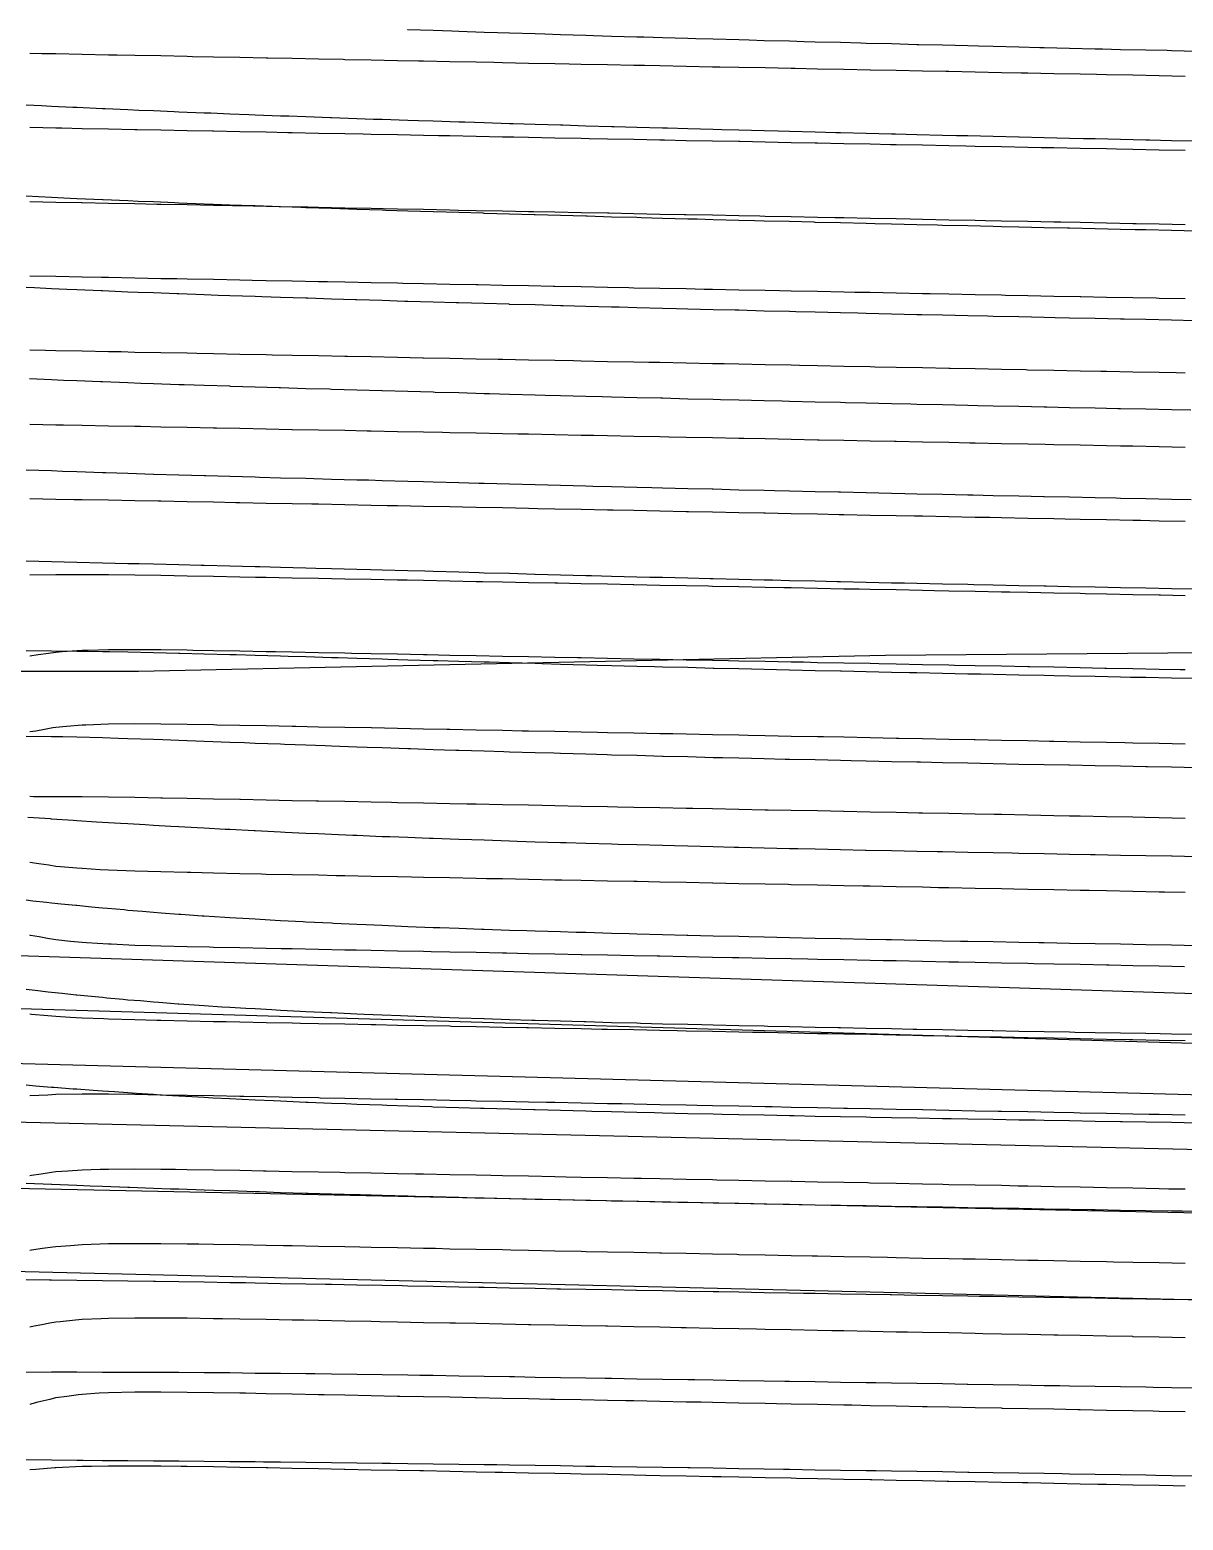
# Model space of a CAD drawing. Header units: metres. Extents: x 0 to 7092, y 40 to 458.
# Drawn here: x 3710.5 to 3805.7, y 40 to 163 of the extents above; entities that cross this region are included whole.
import ezdxf

# ---------------------------------------------------------------- set-up
doc = ezdxf.new("R2010")
doc.units = ezdxf.units.M

msp = doc.modelspace()

# ---------------------------------------------------------------- linework, layer by layer
at = {"color": 1}
msp.add_lwpolyline([(3664.7, 110.06), (3719.45, 110.07), (3719.45, 110.07), (3719.45, 110.07), (3719.45, 110.07), (3719.45, 110.07), (3719.45, 110.07), (3781.13, 111.39), (3781.13, 111.39), (3781.13, 111.39), (3781.13, 111.39), (3781.13, 111.39), (3837.75, 111.87), (3837.75, 111.87), (3837.75, 111.87), (3837.75, 111.87), (3837.75, 111.87), (3893.9, 111.77), (3893.9, 111.77), (3893.9, 111.77), (3893.9, 111.77), (3893.9, 111.77), (3948.79, 111.75)], dxfattribs=at)
at = {"layer": 'Contour_Level_10'}
for points in [[(3806.31, 131.6), (3804.72, 131.64), (3802.62, 131.68), (3800.52, 131.72), (3800.29, 131.73), (3798.42, 131.77), (3796.31, 131.81), (3794.43, 131.85), (3794.21, 131.85), (3792.11, 131.9), (3790.01, 131.95), (3788.74, 131.97), (3787.91, 131.99), (3785.81, 132.04), (3783.71, 132.08), (3783.2, 132.1), (3781.61, 132.13), (3779.51, 132.18), (3777.82, 132.22), (3777.4, 132.23), (3775.3, 132.28), (3773.2, 132.33), (3772.59, 132.34), (3771.1, 132.38), (3769, 132.43), (3767.51, 132.47), (3766.9, 132.48), (3764.8, 132.53), (3762.7, 132.59), (3762.56, 132.59), (3760.6, 132.64), (3758.49, 132.69), (3757.74, 132.71), (3756.39, 132.75), (3754.29, 132.8), (3753.03, 132.83), (3752.19, 132.86), (3750.09, 132.91), (3748.43, 132.96), (3747.99, 132.97), (3745.89, 133.03), (3743.93, 133.08), (3743.79, 133.09), (3741.69, 133.14), (3739.58, 133.2), (3739.53, 133.2), (3737.48, 133.26), (3735.38, 133.32), (3735.23, 133.33), (3733.28, 133.38), (3731.18, 133.45), (3731.06, 133.45), (3729.08, 133.51), (3727.04, 133.57), (3726.98, 133.58), (3724.88, 133.64), (3723.23, 133.7), (3722.78, 133.71), (3720.68, 133.78), (3719.65, 133.82), (3718.57, 133.86), (3716.47, 133.94), (3716.32, 133.94), (3714.37, 134.02), (3713.27, 134.07), (3712.27, 134.11), (3710.46, 134.19)], [(3805.86, 122.42), (3803.7, 122.46), (3802.17, 122.49), (3801.53, 122.51), (3799.36, 122.55), (3797.19, 122.59), (3795.95, 122.62), (3795.02, 122.63), (3792.86, 122.68), (3790.69, 122.72), (3789.73, 122.74), (3788.52, 122.76), (3786.35, 122.81), (3784.18, 122.85), (3783.51, 122.86), (3782.01, 122.89), (3779.85, 122.93), (3777.68, 122.98), (3777.29, 122.98), (3775.51, 123.02), (3773.34, 123.06), (3771.17, 123.11), (3771.08, 123.11), (3769.01, 123.15), (3766.84, 123.19), (3764.86, 123.23), (3764.67, 123.23), (3762.5, 123.28), (3760.33, 123.32), (3758.64, 123.35), (3758.17, 123.36), (3756, 123.41), (3753.83, 123.45), (3752.42, 123.48), (3751.66, 123.49), (3749.49, 123.54), (3747.33, 123.58), (3746.2, 123.6), (3745.16, 123.62), (3742.99, 123.66), (3740.82, 123.71), (3739.98, 123.72), (3738.65, 123.75), (3736.49, 123.79), (3734.32, 123.84), (3733.76, 123.85), (3732.15, 123.88), (3729.98, 123.92), (3727.81, 123.96), (3727.49, 123.97), (3725.65, 124.01), (3723.48, 124.05), (3721.31, 124.09), (3721.08, 124.09), (3719.14, 124.13), (3716.97, 124.17), (3714.8, 124.2), (3714.12, 124.22), (3712.64, 124.24), (3710.47, 124.28)]]:
    msp.add_lwpolyline(points, dxfattribs=at)
at = {"layer": 'Contour_Level_11'}
for points in [[(3806.34, 124.22), (3804.72, 124.25), (3802.62, 124.29), (3800.52, 124.33), (3800.17, 124.34), (3798.42, 124.37), (3796.31, 124.42), (3794.21, 124.46), (3794.17, 124.46), (3792.11, 124.51), (3790.01, 124.55), (3788.35, 124.59), (3787.91, 124.6), (3785.81, 124.64), (3783.71, 124.69), (3782.71, 124.71), (3781.61, 124.73), (3779.51, 124.78), (3777.4, 124.83), (3777.24, 124.83), (3775.3, 124.88), (3773.2, 124.93), (3771.95, 124.95), (3771.1, 124.97), (3769, 125.02), (3766.9, 125.08), (3766.8, 125.08), (3764.8, 125.13), (3762.7, 125.18), (3761.82, 125.2), (3760.6, 125.23), (3758.49, 125.28), (3756.96, 125.32), (3756.39, 125.34), (3754.29, 125.39), (3752.21, 125.45), (3752.19, 125.45), (3750.09, 125.5), (3747.99, 125.56), (3747.55, 125.57), (3745.89, 125.62), (3743.79, 125.67), (3742.97, 125.69), (3741.69, 125.73), (3739.58, 125.79), (3738.43, 125.82), (3737.48, 125.84), (3735.38, 125.9), (3733.92, 125.94), (3733.28, 125.96), (3731.18, 126.01), (3729.43, 126.06), (3729.08, 126.07), (3726.98, 126.13), (3725.01, 126.19), (3724.88, 126.19), (3722.78, 126.25), (3720.73, 126.31), (3720.68, 126.31), (3718.57, 126.37), (3716.75, 126.43), (3716.47, 126.44), (3714.37, 126.51), (3713.18, 126.56), (3712.27, 126.59), (3710.17, 126.67)], [(3805.86, 116.3), (3803.81, 116.34), (3803.7, 116.34), (3801.53, 116.38), (3799.36, 116.42), (3797.59, 116.46), (3797.19, 116.47), (3795.02, 116.51), (3792.86, 116.55), (3791.37, 116.58), (3790.69, 116.6), (3788.52, 116.64), (3786.35, 116.68), (3785.15, 116.71), (3784.18, 116.72), (3782.01, 116.77), (3779.85, 116.81), (3778.94, 116.83), (3777.68, 116.85), (3775.51, 116.9), (3773.34, 116.94), (3772.72, 116.95), (3771.17, 116.98), (3769.01, 117.03), (3766.84, 117.07), (3766.5, 117.08), (3764.67, 117.11), (3762.5, 117.15), (3760.33, 117.2), (3760.28, 117.2), (3758.17, 117.24), (3756, 117.28), (3754.06, 117.32), (3753.83, 117.33), (3751.66, 117.37), (3749.49, 117.41), (3747.84, 117.44), (3747.33, 117.45), (3745.16, 117.5), (3742.99, 117.54), (3741.62, 117.57), (3740.82, 117.58), (3738.65, 117.63), (3736.49, 117.67), (3735.39, 117.69), (3734.32, 117.71), (3732.15, 117.75), (3729.98, 117.8), (3729.1, 117.81), (3727.81, 117.84), (3725.65, 117.88), (3723.48, 117.92), (3722.41, 117.94), (3721.31, 117.96), (3719.14, 117.99), (3716.97, 118.01), (3714.8, 118.02), (3712.64, 118.02), (3710.47, 118)]]:
    msp.add_lwpolyline(points, dxfattribs=at)
at = {"layer": 'Contour_Level_12'}
for points in [[(3806.82, 116.83), (3804.72, 116.87), (3802.62, 116.91), (3800.52, 116.95), (3800.51, 116.95), (3798.42, 116.99), (3796.31, 117.04), (3794.37, 117.08), (3794.21, 117.08), (3792.11, 117.12), (3790.01, 117.16), (3788.42, 117.2), (3787.91, 117.21), (3785.81, 117.25), (3783.71, 117.3), (3782.68, 117.32), (3781.61, 117.34), (3779.51, 117.39), (3777.4, 117.44), (3777.14, 117.44), (3775.3, 117.49), (3773.2, 117.53), (3771.8, 117.57), (3771.1, 117.58), (3769, 117.63), (3766.9, 117.68), (3766.64, 117.69), (3764.8, 117.74), (3762.7, 117.79), (3761.66, 117.81), (3760.6, 117.84), (3758.49, 117.89), (3756.84, 117.94), (3756.39, 117.95), (3754.29, 118), (3752.19, 118.06), (3752.16, 118.06), (3750.09, 118.12), (3747.99, 118.17), (3747.58, 118.18), (3745.89, 118.23), (3743.79, 118.29), (3743.08, 118.31), (3741.69, 118.34), (3739.58, 118.4), (3738.6, 118.43), (3737.48, 118.46), (3735.38, 118.52), (3734.09, 118.55), (3733.28, 118.57), (3731.18, 118.63), (3729.47, 118.68), (3729.08, 118.69), (3726.98, 118.74), (3724.88, 118.79), (3724.64, 118.8), (3722.78, 118.84), (3720.68, 118.89), (3719.52, 118.92), (3718.57, 118.94), (3716.47, 118.99), (3714.37, 119.04), (3714.36, 119.05), (3712.27, 119.1), (3710.17, 119.16)], [(3805.86, 110.17), (3805.45, 110.18), (3803.7, 110.21), (3801.53, 110.26), (3799.36, 110.3), (3799.23, 110.3), (3797.19, 110.34), (3795.02, 110.39), (3793.01, 110.43), (3792.86, 110.43), (3790.69, 110.47), (3788.52, 110.52), (3786.8, 110.55), (3786.35, 110.56), (3784.18, 110.6), (3782.01, 110.64), (3780.58, 110.67), (3779.85, 110.69), (3777.68, 110.73), (3775.51, 110.77), (3774.36, 110.8), (3773.34, 110.82), (3771.17, 110.86), (3769.01, 110.9), (3768.14, 110.92), (3766.84, 110.94), (3764.67, 110.99), (3762.5, 111.03), (3761.92, 111.04), (3760.33, 111.07), (3758.17, 111.12), (3756, 111.16), (3755.7, 111.17), (3753.83, 111.2), (3751.66, 111.25), (3749.49, 111.29), (3749.49, 111.29), (3747.33, 111.33), (3745.16, 111.37), (3743.27, 111.41), (3742.99, 111.42), (3740.82, 111.46), (3738.65, 111.5), (3737.04, 111.53), (3736.49, 111.55), (3734.32, 111.59), (3732.15, 111.63), (3730.75, 111.66), (3729.98, 111.67), (3727.81, 111.71), (3725.65, 111.75), (3723.94, 111.78), (3723.48, 111.79), (3721.31, 111.82), (3719.14, 111.83), (3716.97, 111.82), (3715.31, 111.78), (3714.8, 111.77), (3713.16, 111.66), (3712.64, 111.62), (3712.02, 111.53), (3711.18, 111.41), (3710.47, 111.3)]]:
    msp.add_lwpolyline(points, dxfattribs=at)
at = {"layer": 'Contour_Level_13'}
for points in [[(3806.82, 109.46), (3804.72, 109.5), (3802.62, 109.54), (3801.35, 109.56), (3800.52, 109.58), (3798.42, 109.62), (3796.31, 109.66), (3795.05, 109.69), (3794.21, 109.7), (3792.11, 109.75), (3790.01, 109.79), (3788.96, 109.81), (3787.91, 109.83), (3785.81, 109.88), (3783.71, 109.92), (3783.11, 109.93), (3781.61, 109.97), (3779.51, 110.01), (3777.49, 110.06), (3777.4, 110.06), (3775.3, 110.11), (3773.2, 110.15), (3772.11, 110.18), (3771.1, 110.2), (3769, 110.25), (3766.96, 110.3), (3766.9, 110.3), (3764.8, 110.36), (3762.7, 110.41), (3762.04, 110.43), (3760.6, 110.46), (3758.49, 110.52), (3757.32, 110.55), (3756.39, 110.57), (3754.29, 110.63), (3752.78, 110.67), (3752.19, 110.69), (3750.09, 110.75), (3748.41, 110.8), (3747.99, 110.81), (3745.89, 110.87), (3744.17, 110.92), (3743.79, 110.93), (3741.69, 110.99), (3740.03, 111.04), (3739.58, 111.06), (3737.48, 111.12), (3735.93, 111.17), (3735.38, 111.18), (3733.28, 111.24), (3731.8, 111.29), (3731.18, 111.31), (3729.08, 111.37), (3727.52, 111.41), (3726.98, 111.43), (3724.88, 111.48), (3722.87, 111.53), (3722.78, 111.54), (3720.68, 111.59), (3718.57, 111.63), (3717.05, 111.66), (3716.47, 111.67), (3714.37, 111.7), (3712.27, 111.72), (3710.17, 111.74)], [(3805.86, 104.05), (3803.7, 104.09), (3801.53, 104.13), (3800.87, 104.15), (3799.36, 104.18), (3797.19, 104.22), (3795.02, 104.26), (3794.66, 104.27), (3792.86, 104.31), (3790.69, 104.35), (3788.52, 104.39), (3788.44, 104.39), (3786.35, 104.43), (3784.18, 104.48), (3782.22, 104.52), (3782.01, 104.52), (3779.85, 104.56), (3777.68, 104.61), (3776, 104.64), (3775.51, 104.65), (3773.34, 104.69), (3771.17, 104.74), (3769.78, 104.76), (3769.01, 104.78), (3766.84, 104.82), (3764.67, 104.86), (3763.56, 104.89), (3762.5, 104.91), (3760.33, 104.95), (3758.17, 104.99), (3757.35, 105.01), (3756, 105.04), (3753.83, 105.08), (3751.66, 105.12), (3751.13, 105.13), (3749.49, 105.16), (3747.33, 105.21), (3745.16, 105.25), (3744.91, 105.26), (3742.99, 105.29), (3740.82, 105.34), (3738.69, 105.38), (3738.65, 105.38), (3736.49, 105.42), (3734.32, 105.46), (3732.43, 105.5), (3732.15, 105.51), (3729.98, 105.55), (3727.81, 105.59), (3725.92, 105.62), (3725.65, 105.63), (3723.48, 105.67), (3721.31, 105.69), (3719.14, 105.71), (3716.97, 105.69), (3715.11, 105.62), (3714.8, 105.61), (3713.51, 105.5), (3712.64, 105.43), (3712.37, 105.38), (3711.68, 105.26), (3710.97, 105.13), (3710.47, 105.05)]]:
    msp.add_lwpolyline(points, dxfattribs=at)
at = {"layer": 'Contour_Level_14'}
for points in [[(3806.82, 102.1), (3804.72, 102.14), (3802.75, 102.18), (3802.62, 102.18), (3800.52, 102.22), (3798.42, 102.26), (3796.31, 102.3), (3796.25, 102.3), (3794.21, 102.34), (3792.11, 102.38), (3790.01, 102.42), (3790, 102.42), (3787.91, 102.47), (3785.81, 102.51), (3784, 102.55), (3783.71, 102.55), (3781.61, 102.6), (3779.51, 102.64), (3778.28, 102.67), (3777.4, 102.69), (3775.3, 102.74), (3773.2, 102.78), (3772.83, 102.79), (3771.1, 102.83), (3769, 102.88), (3767.66, 102.92), (3766.9, 102.93), (3764.8, 102.99), (3762.76, 103.04), (3762.7, 103.04), (3760.6, 103.1), (3758.49, 103.15), (3758.13, 103.16), (3756.39, 103.21), (3754.29, 103.27), (3753.75, 103.29), (3752.19, 103.33), (3750.09, 103.39), (3749.6, 103.41), (3747.99, 103.46), (3745.89, 103.52), (3745.66, 103.53), (3743.79, 103.59), (3741.91, 103.65), (3741.69, 103.66), (3739.58, 103.73), (3738.32, 103.78), (3737.48, 103.81), (3735.38, 103.88), (3734.86, 103.9), (3733.28, 103.96), (3731.5, 104.02), (3731.18, 104.04), (3729.08, 104.11), (3728.19, 104.15), (3726.98, 104.19), (3724.88, 104.27), (3724.88, 104.27), (3722.78, 104.35), (3721.47, 104.39), (3720.68, 104.42), (3718.57, 104.49), (3717.78, 104.52), (3716.47, 104.56), (3714.37, 104.61), (3713.2, 104.64), (3712.27, 104.66), (3710.17, 104.69)], [(3805.86, 97.92), (3803.7, 97.97), (3802.52, 97.99), (3801.53, 98.01), (3799.36, 98.05), (3797.19, 98.1), (3796.3, 98.11), (3795.02, 98.14), (3792.86, 98.18), (3790.69, 98.23), (3790.08, 98.24), (3788.52, 98.27), (3786.35, 98.31), (3784.18, 98.35), (3783.86, 98.36), (3782.01, 98.4), (3779.85, 98.44), (3777.68, 98.48), (3777.64, 98.48), (3775.51, 98.53), (3773.34, 98.57), (3771.42, 98.61), (3771.17, 98.61), (3769.01, 98.65), (3766.84, 98.7), (3765.21, 98.73), (3764.67, 98.74), (3762.5, 98.78), (3760.33, 98.83), (3758.99, 98.85), (3758.17, 98.87), (3756, 98.91), (3753.83, 98.95), (3752.77, 98.98), (3751.66, 99), (3749.49, 99.04), (3747.33, 99.08), (3746.55, 99.1), (3745.16, 99.13), (3742.99, 99.17), (3740.82, 99.21), (3740.33, 99.22), (3738.65, 99.26), (3736.49, 99.3), (3734.32, 99.34), (3734.11, 99.35), (3732.15, 99.38), (3729.98, 99.43), (3727.86, 99.47), (3727.81, 99.47), (3725.65, 99.51), (3723.48, 99.55), (3721.43, 99.59), (3721.31, 99.59), (3719.14, 99.63), (3716.97, 99.67), (3714.8, 99.69), (3712.64, 99.71), (3710.78, 99.71), (3710.47, 99.72)]]:
    msp.add_lwpolyline(points, dxfattribs=at)
at = {"layer": 'Contour_Level_15'}
for points in [[(3806.82, 94.75), (3804.77, 94.79), (3804.72, 94.79), (3802.62, 94.83), (3800.52, 94.87), (3798.42, 94.91), (3798.05, 94.91), (3796.31, 94.95), (3794.21, 94.99), (3792.11, 95.03), (3791.57, 95.04), (3790.01, 95.07), (3787.91, 95.11), (3785.81, 95.15), (3785.37, 95.16), (3783.71, 95.19), (3781.61, 95.24), (3779.51, 95.28), (3779.47, 95.28), (3777.4, 95.33), (3775.3, 95.37), (3773.89, 95.41), (3773.2, 95.42), (3771.1, 95.47), (3769, 95.52), (3768.62, 95.53), (3766.9, 95.57), (3764.8, 95.62), (3763.69, 95.65), (3762.7, 95.68), (3760.6, 95.73), (3759.06, 95.77), (3758.49, 95.79), (3756.39, 95.85), (3754.75, 95.9), (3754.29, 95.91), (3752.19, 95.97), (3750.72, 96.02), (3750.09, 96.04), (3747.99, 96.11), (3746.97, 96.14), (3745.89, 96.18), (3743.79, 96.26), (3743.47, 96.27), (3741.69, 96.33), (3740.2, 96.39), (3739.58, 96.41), (3737.48, 96.5), (3737.14, 96.51), (3735.38, 96.59), (3734.28, 96.64), (3733.28, 96.68), (3731.57, 96.76), (3731.18, 96.78), (3729.08, 96.88), (3729.01, 96.88), (3726.98, 96.99), (3726.6, 97.01), (3724.88, 97.1), (3724.3, 97.13), (3722.78, 97.21), (3722.11, 97.25), (3720.68, 97.33), (3720, 97.38), (3718.57, 97.46), (3717.96, 97.5), (3716.47, 97.59), (3715.99, 97.62), (3714.37, 97.72), (3714.06, 97.74), (3712.27, 97.86), (3712.18, 97.87), (3710.33, 97.99)], [(3805.86, 91.8), (3804.16, 91.83), (3803.7, 91.84), (3801.53, 91.89), (3799.36, 91.93), (3797.94, 91.96), (3797.19, 91.97), (3795.02, 92.02), (3792.86, 92.06), (3791.72, 92.08), (3790.69, 92.1), (3788.52, 92.14), (3786.35, 92.19), (3785.5, 92.2), (3784.18, 92.23), (3782.01, 92.27), (3779.85, 92.32), (3779.28, 92.33), (3777.68, 92.36), (3775.51, 92.4), (3773.34, 92.44), (3773.07, 92.45), (3771.17, 92.49), (3769.01, 92.53), (3766.85, 92.57), (3766.84, 92.57), (3764.67, 92.62), (3762.5, 92.66), (3760.63, 92.7), (3760.33, 92.7), (3758.17, 92.75), (3756, 92.79), (3754.41, 92.82), (3753.83, 92.83), (3751.66, 92.87), (3749.49, 92.92), (3748.19, 92.94), (3747.33, 92.96), (3745.16, 93), (3742.99, 93.05), (3741.98, 93.07), (3740.82, 93.09), (3738.65, 93.13), (3736.49, 93.17), (3735.77, 93.19), (3734.32, 93.22), (3732.15, 93.26), (3729.98, 93.3), (3729.61, 93.31), (3727.81, 93.35), (3725.65, 93.39), (3723.78, 93.44), (3723.48, 93.44), (3721.31, 93.5), (3719.14, 93.56), (3719.14, 93.56), (3716.97, 93.64), (3716.28, 93.68), (3714.8, 93.77), (3714.37, 93.8), (3713.01, 93.93), (3712.64, 93.96), (3712.04, 94.05), (3711.22, 94.17), (3710.47, 94.28)]]:
    msp.add_lwpolyline(points, dxfattribs=at)
at = {"layer": 'Contour_Level_16'}
for points in [[(3806.82, 87.41), (3804.72, 87.45), (3802.62, 87.49), (3800.52, 87.53), (3800.52, 87.53), (3798.42, 87.56), (3796.31, 87.6), (3794.21, 87.64), (3793.77, 87.65), (3792.11, 87.68), (3790.01, 87.72), (3787.91, 87.76), (3787.3, 87.77), (3785.81, 87.8), (3783.71, 87.84), (3781.61, 87.89), (3781.14, 87.89), (3779.51, 87.93), (3777.4, 87.97), (3775.31, 88.02), (3775.3, 88.02), (3773.2, 88.06), (3771.1, 88.11), (3769.84, 88.14), (3769, 88.16), (3766.9, 88.21), (3764.8, 88.26), (3764.72, 88.26), (3762.7, 88.32), (3760.6, 88.37), (3759.97, 88.39), (3758.49, 88.43), (3756.39, 88.49), (3755.57, 88.51), (3754.29, 88.55), (3752.19, 88.61), (3751.51, 88.63), (3750.09, 88.68), (3747.99, 88.75), (3747.77, 88.76), (3745.89, 88.82), (3744.33, 88.88), (3743.79, 88.9), (3741.69, 88.98), (3741.16, 89), (3739.58, 89.07), (3738.24, 89.13), (3737.48, 89.16), (3735.54, 89.25), (3735.38, 89.26), (3733.28, 89.36), (3733.05, 89.37), (3731.18, 89.47), (3730.74, 89.5), (3729.08, 89.59), (3728.59, 89.62), (3726.98, 89.72), (3726.59, 89.74), (3724.88, 89.85), (3724.71, 89.86), (3722.96, 89.99), (3722.78, 90), (3721.32, 90.11), (3720.68, 90.16), (3719.77, 90.23), (3718.57, 90.33), (3718.28, 90.36), (3716.89, 90.48), (3716.47, 90.52), (3715.56, 90.6), (3714.37, 90.72), (3714.27, 90.73), (3713.06, 90.85), (3712.27, 90.93), (3711.87, 90.97), (3710.73, 91.1), (3710.17, 91.16)], [(3805.8, 85.68), (3803.7, 85.72), (3801.53, 85.76), (3799.58, 85.8), (3799.36, 85.81), (3797.19, 85.85), (3795.02, 85.89), (3793.36, 85.92), (3792.86, 85.93), (3790.69, 85.98), (3788.52, 86.02), (3787.14, 86.05), (3786.35, 86.06), (3784.18, 86.11), (3782.01, 86.15), (3780.93, 86.17), (3779.85, 86.19), (3777.68, 86.24), (3775.51, 86.28), (3774.71, 86.29), (3773.34, 86.32), (3771.17, 86.36), (3769.01, 86.41), (3768.49, 86.42), (3766.84, 86.45), (3764.67, 86.49), (3762.5, 86.54), (3762.27, 86.54), (3760.33, 86.58), (3758.17, 86.62), (3756.05, 86.66), (3756, 86.66), (3753.83, 86.71), (3751.66, 86.75), (3749.84, 86.79), (3749.49, 86.79), (3747.33, 86.84), (3745.16, 86.88), (3743.62, 86.91), (3742.99, 86.92), (3740.82, 86.97), (3738.65, 87.01), (3737.41, 87.03), (3736.49, 87.05), (3734.32, 87.09), (3732.15, 87.14), (3731.23, 87.16), (3729.98, 87.18), (3727.81, 87.23), (3725.65, 87.27), (3725.31, 87.28), (3723.48, 87.32), (3721.31, 87.38), (3720.47, 87.4), (3719.14, 87.44), (3717.2, 87.53), (3716.97, 87.53), (3715.17, 87.65), (3714.8, 87.67), (3713.83, 87.77), (3712.64, 87.89), (3712.64, 87.9), (3711.94, 88.02), (3711.24, 88.14), (3710.55, 88.26), (3710.47, 88.28)]]:
    msp.add_lwpolyline(points, dxfattribs=at)
at = {"layer": 'Contour_Level_17'}
for points in [[(3806.82, 80.09), (3804.72, 80.12), (3803.8, 80.14), (3802.62, 80.16), (3800.52, 80.19), (3798.42, 80.23), (3796.74, 80.26), (3796.31, 80.27), (3794.21, 80.31), (3792.11, 80.34), (3790.01, 80.38), (3789.93, 80.38), (3787.91, 80.42), (3785.81, 80.46), (3783.71, 80.5), (3783.41, 80.51), (3781.61, 80.54), (3779.51, 80.58), (3777.4, 80.63), (3777.22, 80.63), (3775.3, 80.67), (3773.2, 80.71), (3771.4, 80.75), (3771.1, 80.76), (3769, 80.81), (3766.9, 80.85), (3765.95, 80.88), (3764.8, 80.9), (3762.7, 80.95), (3760.89, 81), (3760.6, 81.01), (3758.49, 81.06), (3756.39, 81.12), (3756.21, 81.12), (3754.29, 81.18), (3752.19, 81.24), (3751.91, 81.25), (3750.09, 81.3), (3747.99, 81.37), (3747.97, 81.37), (3745.89, 81.44), (3744.38, 81.49), (3743.79, 81.51), (3741.69, 81.59), (3741.09, 81.62), (3739.58, 81.68), (3738.08, 81.74), (3737.48, 81.76), (3735.38, 81.86), (3735.31, 81.86), (3733.28, 81.96), (3732.79, 81.98), (3731.18, 82.07), (3730.46, 82.11), (3729.08, 82.19), (3728.31, 82.23), (3726.98, 82.31), (3726.32, 82.35), (3724.88, 82.45), (3724.47, 82.48), (3722.78, 82.6), (3722.73, 82.6), (3721.13, 82.72), (3720.68, 82.76), (3719.62, 82.85), (3718.57, 82.93), (3718.19, 82.97), (3716.83, 83.09), (3716.47, 83.13), (3715.56, 83.22), (3714.37, 83.33), (3714.31, 83.34), (3713.15, 83.46), (3712.27, 83.56), (3712, 83.59), (3710.91, 83.71), (3710.17, 83.79)], [(3805.86, 79.55), (3803.7, 79.6), (3801.53, 79.64), (3801.22, 79.65), (3799.36, 79.68), (3797.19, 79.73), (3795.02, 79.77), (3795.01, 79.77), (3792.86, 79.81), (3790.69, 79.85), (3788.79, 79.89), (3788.52, 79.9), (3786.35, 79.94), (3784.18, 79.98), (3782.57, 80.02), (3782.01, 80.03), (3779.85, 80.07), (3777.68, 80.11), (3776.35, 80.14), (3775.51, 80.15), (3773.34, 80.2), (3771.17, 80.24), (3770.13, 80.26), (3769.01, 80.28), (3766.84, 80.33), (3764.67, 80.37), (3763.91, 80.38), (3762.5, 80.41), (3760.33, 80.46), (3758.17, 80.5), (3757.7, 80.51), (3756, 80.54), (3753.83, 80.58), (3751.66, 80.63), (3751.48, 80.63), (3749.49, 80.67), (3747.33, 80.71), (3745.26, 80.75), (3745.16, 80.76), (3742.99, 80.8), (3740.82, 80.84), (3739.04, 80.88), (3738.65, 80.88), (3736.49, 80.93), (3734.32, 80.97), (3732.83, 81), (3732.15, 81.01), (3729.98, 81.06), (3727.81, 81.1), (3726.69, 81.12), (3725.65, 81.14), (3723.48, 81.19), (3721.31, 81.24), (3720.97, 81.25), (3719.14, 81.29), (3716.97, 81.35), (3716.58, 81.37), (3714.8, 81.44), (3713.81, 81.49), (3712.64, 81.56), (3711.98, 81.62), (3710.63, 81.74), (3710.47, 81.75)]]:
    msp.add_lwpolyline(points, dxfattribs=at)
at = {"layer": 'Contour_Level_18'}
for points in [[(3806.82, 72.77), (3804.72, 72.81), (3802.62, 72.84), (3800.64, 72.87), (3800.52, 72.88), (3798.42, 72.91), (3796.31, 72.95), (3794.21, 72.98), (3793.47, 73), (3792.11, 73.02), (3790.01, 73.06), (3787.91, 73.1), (3786.54, 73.12), (3785.81, 73.13), (3783.71, 73.17), (3781.61, 73.21), (3779.9, 73.24), (3779.51, 73.25), (3777.4, 73.29), (3775.3, 73.33), (3773.58, 73.37), (3773.2, 73.37), (3771.1, 73.42), (3769, 73.46), (3767.63, 73.49), (3766.9, 73.51), (3764.8, 73.55), (3762.7, 73.6), (3762.05, 73.61), (3760.6, 73.65), (3758.49, 73.7), (3756.87, 73.74), (3756.39, 73.75), (3754.29, 73.8), (3752.19, 73.86), (3752.08, 73.86), (3750.09, 73.91), (3747.99, 73.97), (3747.68, 73.98), (3745.89, 74.03), (3743.79, 74.1), (3743.63, 74.11), (3741.69, 74.17), (3739.94, 74.23), (3739.58, 74.24), (3737.48, 74.32), (3736.56, 74.35), (3735.38, 74.4), (3733.45, 74.47), (3733.28, 74.48), (3731.18, 74.57), (3730.61, 74.6), (3729.08, 74.67), (3728, 74.72), (3726.98, 74.77), (3725.58, 74.84), (3724.88, 74.88), (3723.33, 74.97), (3722.78, 75), (3721.25, 75.09), (3720.68, 75.12), (3719.29, 75.21), (3718.57, 75.26), (3717.46, 75.34), (3716.47, 75.4), (3715.72, 75.46), (3714.37, 75.56), (3714.06, 75.58), (3712.47, 75.71), (3712.27, 75.72), (3710.94, 75.83), (3710.17, 75.89)], [(3805.86, 73.43), (3803.7, 73.47), (3802.87, 73.49), (3801.53, 73.52), (3799.36, 73.56), (3797.19, 73.6), (3796.65, 73.61), (3795.02, 73.64), (3792.86, 73.69), (3790.69, 73.73), (3790.43, 73.74), (3788.52, 73.77), (3786.35, 73.82), (3784.21, 73.86), (3784.18, 73.86), (3782.01, 73.9), (3779.85, 73.95), (3777.99, 73.98), (3777.68, 73.99), (3775.51, 74.03), (3773.34, 74.07), (3771.77, 74.11), (3771.17, 74.12), (3769.01, 74.16), (3766.84, 74.2), (3765.56, 74.23), (3764.67, 74.25), (3762.5, 74.29), (3760.33, 74.33), (3759.34, 74.35), (3758.17, 74.37), (3756, 74.42), (3753.83, 74.46), (3753.12, 74.47), (3751.66, 74.5), (3749.49, 74.55), (3747.33, 74.59), (3746.9, 74.6), (3745.16, 74.63), (3742.99, 74.68), (3740.82, 74.72), (3740.68, 74.72), (3738.65, 74.76), (3736.49, 74.8), (3734.45, 74.84), (3734.32, 74.85), (3732.15, 74.89), (3729.98, 74.93), (3728.16, 74.97), (3727.81, 74.97), (3725.65, 75.02), (3723.48, 75.05), (3721.41, 75.09), (3721.31, 75.09), (3719.14, 75.12), (3716.97, 75.15), (3714.8, 75.15), (3712.64, 75.12), (3711.96, 75.09), (3710.47, 75.02)]]:
    msp.add_lwpolyline(points, dxfattribs=at)
at = {"layer": 'Contour_Level_19'}
for points in [[(3386.6, 97), (5157.42, 40)], [(3805.86, 67.31), (3804.51, 67.33), (3803.7, 67.35), (3801.53, 67.39), (3799.36, 67.44), (3798.29, 67.46), (3797.19, 67.48), (3795.02, 67.52), (3792.86, 67.56), (3792.07, 67.58), (3790.69, 67.61), (3788.52, 67.65), (3786.35, 67.69), (3785.85, 67.7), (3784.18, 67.74), (3782.01, 67.78), (3779.85, 67.82), (3779.63, 67.83), (3777.68, 67.86), (3775.51, 67.91), (3773.42, 67.95), (3773.34, 67.95), (3771.17, 67.99), (3769.01, 68.04), (3767.2, 68.07), (3766.84, 68.08), (3764.67, 68.12), (3762.5, 68.17), (3760.98, 68.2), (3760.33, 68.21), (3758.17, 68.25), (3756, 68.29), (3754.76, 68.32), (3753.83, 68.34), (3751.66, 68.38), (3749.49, 68.42), (3748.54, 68.44), (3747.33, 68.47), (3745.16, 68.51), (3742.99, 68.55), (3742.32, 68.56), (3740.82, 68.59), (3738.65, 68.64), (3736.49, 68.68), (3736.09, 68.69), (3734.32, 68.72), (3732.15, 68.76), (3729.98, 68.81), (3729.76, 68.81), (3727.81, 68.85), (3725.65, 68.89), (3723.48, 68.92), (3722.51, 68.93), (3721.31, 68.95), (3719.14, 68.96), (3716.97, 68.95), (3716.28, 68.93), (3714.8, 68.89), (3713.62, 68.81), (3712.64, 68.74), (3712.26, 68.69), (3711.43, 68.56), (3710.61, 68.44), (3710.47, 68.42)], [(3806.82, 65.47), (3805.61, 65.49), (3804.72, 65.5), (3802.62, 65.54), (3800.52, 65.57), (3798.42, 65.6), (3798.11, 65.61), (3796.31, 65.64), (3794.21, 65.67), (3792.11, 65.71), (3790.79, 65.73), (3790.01, 65.75), (3787.91, 65.78), (3785.81, 65.82), (3783.71, 65.86), (3783.68, 65.86), (3781.61, 65.89), (3779.51, 65.93), (3777.4, 65.97), (3776.81, 65.98), (3775.3, 66.01), (3773.2, 66.05), (3771.1, 66.09), (3770.23, 66.1), (3769, 66.13), (3766.9, 66.17), (3764.8, 66.21), (3763.97, 66.23), (3762.7, 66.25), (3760.6, 66.29), (3758.49, 66.34), (3758.04, 66.35), (3756.39, 66.38), (3754.29, 66.43), (3752.45, 66.47), (3752.19, 66.48), (3750.09, 66.53), (3747.99, 66.58), (3747.22, 66.59), (3745.89, 66.63), (3743.79, 66.68), (3742.32, 66.72), (3741.69, 66.73), (3739.58, 66.79), (3737.74, 66.84), (3737.48, 66.85), (3735.38, 66.91), (3733.46, 66.96), (3733.28, 66.97), (3731.18, 67.03), (3729.45, 67.09), (3729.08, 67.1), (3726.98, 67.17), (3725.67, 67.21), (3724.88, 67.24), (3722.78, 67.31), (3722.1, 67.33), (3720.68, 67.38), (3718.7, 67.46), (3718.57, 67.46), (3716.47, 67.54), (3715.45, 67.58), (3714.37, 67.62), (3712.31, 67.7), (3712.27, 67.7), (3710.17, 67.79)]]:
    msp.add_lwpolyline(points, dxfattribs=at)
at = {"layer": 'Contour_Level_20'}
for points in [[(3386.6, 91.76), (5141.49, 40)], [(3805.86, 61.18), (3803.7, 61.23), (3801.53, 61.27), (3799.93, 61.3), (3799.36, 61.31), (3797.19, 61.35), (3795.02, 61.4), (3793.71, 61.42), (3792.86, 61.44), (3790.69, 61.48), (3788.52, 61.53), (3787.49, 61.55), (3786.35, 61.57), (3784.18, 61.61), (3782.01, 61.66), (3781.28, 61.67), (3779.85, 61.7), (3777.68, 61.74), (3775.51, 61.78), (3775.06, 61.79), (3773.34, 61.83), (3771.17, 61.87), (3769.01, 61.91), (3768.84, 61.92), (3766.84, 61.96), (3764.67, 62), (3762.62, 62.04), (3762.5, 62.04), (3760.33, 62.08), (3758.17, 62.13), (3756.4, 62.16), (3756, 62.17), (3753.83, 62.21), (3751.66, 62.26), (3750.18, 62.29), (3749.49, 62.3), (3747.33, 62.34), (3745.16, 62.38), (3743.96, 62.41), (3742.99, 62.43), (3740.82, 62.47), (3738.65, 62.51), (3737.73, 62.53), (3736.49, 62.56), (3734.32, 62.6), (3732.15, 62.64), (3731.42, 62.65), (3729.98, 62.68), (3727.81, 62.72), (3725.65, 62.76), (3724.44, 62.78), (3723.48, 62.79), (3721.31, 62.82), (3719.14, 62.82), (3716.97, 62.8), (3716.28, 62.78), (3714.8, 62.73), (3713.83, 62.65), (3712.64, 62.57), (3712.39, 62.53), (3711.52, 62.41), (3710.62, 62.29), (3710.47, 62.26)], [(3806.82, 58.18), (3804.72, 58.21), (3803.97, 58.22), (3802.62, 58.24), (3800.52, 58.28), (3798.42, 58.31), (3796.35, 58.35), (3796.31, 58.35), (3794.21, 58.38), (3792.11, 58.41), (3790.01, 58.45), (3788.86, 58.47), (3787.91, 58.48), (3785.81, 58.52), (3783.71, 58.55), (3781.61, 58.59), (3781.51, 58.59), (3779.51, 58.63), (3777.4, 58.66), (3775.3, 58.7), (3774.34, 58.71), (3773.2, 58.73), (3771.1, 58.77), (3769, 58.81), (3767.35, 58.84), (3766.9, 58.85), (3764.8, 58.88), (3762.7, 58.92), (3760.6, 58.96), (3760.57, 58.96), (3758.49, 59), (3756.39, 59.04), (3754.29, 59.08), (3753.98, 59.08), (3752.19, 59.12), (3750.09, 59.16), (3747.99, 59.2), (3747.55, 59.21), (3745.89, 59.24), (3743.79, 59.28), (3741.69, 59.32), (3741.23, 59.33), (3739.58, 59.36), (3737.48, 59.4), (3735.38, 59.44), (3734.89, 59.45), (3733.28, 59.48), (3731.18, 59.52), (3729.08, 59.56), (3728.28, 59.58), (3726.98, 59.6), (3724.88, 59.64), (3722.78, 59.67), (3720.86, 59.7), (3720.68, 59.7), (3718.57, 59.73), (3716.47, 59.76), (3714.37, 59.79), (3712.27, 59.82), (3712.1, 59.82), (3710.17, 59.85)]]:
    msp.add_lwpolyline(points, dxfattribs=at)
at = {"layer": 'Contour_Level_21'}
for points in [[(2418.3, 91.48), (4565.81, 40)], [(3386.6, 86.31), (5126, 40)], [(3805.86, 55.06), (3803.7, 55.1), (3801.57, 55.14), (3801.53, 55.15), (3799.36, 55.19), (3797.19, 55.23), (3795.35, 55.27), (3795.02, 55.27), (3792.86, 55.32), (3790.69, 55.36), (3789.14, 55.39), (3788.52, 55.4), (3786.35, 55.45), (3784.18, 55.49), (3782.92, 55.51), (3782.01, 55.53), (3779.85, 55.57), (3777.68, 55.62), (3776.7, 55.64), (3775.51, 55.66), (3773.34, 55.7), (3771.17, 55.75), (3770.48, 55.76), (3769.01, 55.79), (3766.84, 55.83), (3764.67, 55.87), (3764.26, 55.88), (3762.5, 55.92), (3760.33, 55.96), (3758.17, 56), (3758.04, 56.01), (3756, 56.05), (3753.83, 56.09), (3751.83, 56.13), (3751.66, 56.13), (3749.49, 56.18), (3747.33, 56.22), (3745.61, 56.25), (3745.16, 56.26), (3742.99, 56.3), (3740.82, 56.35), (3739.38, 56.38), (3738.65, 56.39), (3736.49, 56.43), (3734.32, 56.47), (3733.1, 56.5), (3732.15, 56.52), (3729.98, 56.56), (3727.81, 56.6), (3726.38, 56.62), (3725.65, 56.63), (3723.48, 56.66), (3721.31, 56.68), (3719.14, 56.68), (3716.97, 56.65), (3716.36, 56.62), (3714.8, 56.55), (3714.26, 56.5), (3712.98, 56.38), (3712.64, 56.34), (3712.14, 56.25), (3711.48, 56.13), (3710.84, 56.01), (3710.47, 55.93)], [(3806.82, 50.9), (3804.72, 50.93), (3803.21, 50.96), (3802.62, 50.97), (3800.52, 51), (3798.42, 51.03), (3796.31, 51.07), (3795.51, 51.08), (3794.21, 51.1), (3792.11, 51.14), (3790.01, 51.17), (3787.91, 51.2), (3787.87, 51.2), (3785.81, 51.24), (3783.71, 51.27), (3781.61, 51.31), (3780.31, 51.33), (3779.51, 51.34), (3777.4, 51.37), (3775.3, 51.41), (3773.2, 51.44), (3772.82, 51.45), (3771.1, 51.48), (3769, 51.51), (3766.9, 51.55), (3765.39, 51.57), (3764.8, 51.58), (3762.7, 51.62), (3760.6, 51.65), (3758.49, 51.69), (3757.98, 51.7), (3756.39, 51.72), (3754.29, 51.76), (3752.19, 51.79), (3750.48, 51.82), (3750.09, 51.83), (3747.99, 51.86), (3745.89, 51.89), (3743.79, 51.93), (3742.69, 51.94), (3741.69, 51.96), (3739.58, 51.99), (3737.48, 52.02), (3735.38, 52.05), (3734.01, 52.07), (3733.28, 52.08), (3731.18, 52.1), (3729.08, 52.12), (3726.98, 52.15), (3724.88, 52.16), (3722.78, 52.18), (3720.96, 52.19), (3720.68, 52.19), (3718.57, 52.2), (3716.47, 52.2), (3714.37, 52.21), (3712.27, 52.21), (3710.17, 52.2)]]:
    msp.add_lwpolyline(points, dxfattribs=at)
at = {"layer": 'Contour_Level_22'}
for points in [[(3386.6, 80.45), (5110.37, 40)], [(3805.86, 48.94), (3803.7, 48.98), (3803.21, 48.99), (3801.53, 49.02), (3799.36, 49.06), (3797.19, 49.11), (3797, 49.11), (3795.02, 49.15), (3792.86, 49.19), (3790.78, 49.23), (3790.69, 49.24), (3788.52, 49.28), (3786.35, 49.32), (3784.56, 49.36), (3784.18, 49.36), (3782.01, 49.41), (3779.85, 49.45), (3778.34, 49.48), (3777.68, 49.49), (3775.51, 49.54), (3773.34, 49.58), (3772.12, 49.6), (3771.17, 49.62), (3769.01, 49.67), (3766.84, 49.71), (3765.9, 49.73), (3764.67, 49.75), (3762.5, 49.79), (3760.33, 49.84), (3759.69, 49.85), (3758.17, 49.88), (3756, 49.92), (3753.83, 49.97), (3753.47, 49.97), (3751.66, 50.01), (3749.49, 50.05), (3747.33, 50.09), (3747.25, 50.1), (3745.16, 50.14), (3742.99, 50.18), (3741.03, 50.22), (3740.82, 50.22), (3738.65, 50.27), (3736.49, 50.31), (3734.77, 50.34), (3734.32, 50.35), (3732.15, 50.39), (3729.98, 50.43), (3728.29, 50.47), (3727.81, 50.47), (3725.65, 50.51), (3723.48, 50.54), (3721.31, 50.56), (3719.14, 50.56), (3716.97, 50.51), (3716.21, 50.47), (3714.8, 50.38), (3714.49, 50.34), (3713.54, 50.22), (3712.64, 50.1), (3712.61, 50.1), (3712.13, 49.97), (3711.65, 49.85), (3711.15, 49.73), (3710.65, 49.6), (3710.47, 49.56)], [(3806.82, 43.64), (3804.72, 43.67), (3803.4, 43.69), (3802.62, 43.71), (3800.52, 43.74), (3798.42, 43.77), (3796.31, 43.81), (3795.7, 43.82), (3794.21, 43.84), (3792.11, 43.87), (3790.01, 43.91), (3788.01, 43.94), (3787.91, 43.94), (3785.81, 43.98), (3783.71, 44.01), (3781.61, 44.04), (3780.35, 44.06), (3779.51, 44.08), (3777.4, 44.11), (3775.3, 44.14), (3773.2, 44.18), (3772.69, 44.19), (3771.1, 44.21), (3769, 44.25), (3766.9, 44.28), (3764.98, 44.31), (3764.8, 44.31), (3762.7, 44.35), (3760.6, 44.38), (3758.49, 44.41), (3757.15, 44.43), (3756.39, 44.44), (3754.29, 44.48), (3752.19, 44.51), (3750.09, 44.54), (3749.03, 44.56), (3747.99, 44.57), (3745.89, 44.6), (3743.79, 44.63), (3741.69, 44.66), (3740.25, 44.68), (3739.58, 44.69), (3737.48, 44.71), (3735.38, 44.74), (3733.28, 44.76), (3731.18, 44.79), (3729.78, 44.8), (3729.08, 44.81), (3726.98, 44.83), (3724.88, 44.85), (3722.78, 44.87), (3720.68, 44.88), (3718.57, 44.9), (3716.47, 44.91), (3714.88, 44.92), (3714.37, 44.93), (3712.27, 44.95), (3710.17, 44.98)]]:
    msp.add_lwpolyline(points, dxfattribs=at)
at = {"layer": 'Contour_Level_23'}
for points in [[(3386.6, 74.05), (5037.4, 40)], [(3805.86, 42.81), (3804.86, 42.83), (3803.7, 42.85), (3801.53, 42.9), (3799.36, 42.94), (3798.64, 42.95), (3797.19, 42.98), (3795.02, 43.03), (3792.86, 43.07), (3792.42, 43.08), (3790.69, 43.11), (3788.52, 43.16), (3786.35, 43.2), (3786.2, 43.2), (3784.18, 43.24), (3782.01, 43.28), (3779.98, 43.32), (3779.85, 43.33), (3777.68, 43.37), (3775.51, 43.41), (3773.76, 43.45), (3773.34, 43.46), (3771.17, 43.5), (3769.01, 43.54), (3767.55, 43.57), (3766.84, 43.58), (3764.67, 43.63), (3762.5, 43.67), (3761.33, 43.69), (3760.33, 43.71), (3758.17, 43.76), (3756, 43.8), (3755.11, 43.82), (3753.83, 43.84), (3751.66, 43.89), (3749.49, 43.93), (3748.89, 43.94), (3747.33, 43.97), (3745.16, 44.01), (3742.99, 44.06), (3742.67, 44.06), (3740.82, 44.1), (3738.65, 44.14), (3736.49, 44.19), (3736.44, 44.19), (3734.32, 44.23), (3732.15, 44.27), (3730.12, 44.31), (3729.98, 44.31), (3727.81, 44.35), (3725.65, 44.39), (3723.48, 44.43), (3722.98, 44.43), (3721.31, 44.45), (3719.14, 44.47), (3716.97, 44.46), (3715.57, 44.43), (3714.8, 44.42), (3712.64, 44.32), (3712.55, 44.31), (3710.99, 44.19), (3710.47, 44.15)]]:
    msp.add_lwpolyline(points, dxfattribs=at)
at = {"layer": 'Contour_Level_4'}
msp.add_lwpolyline([(3805.86, 159.16), (3804.75, 159.18), (3803.7, 159.2), (3801.53, 159.25), (3799.36, 159.29), (3798.53, 159.31), (3797.19, 159.33), (3795.02, 159.38), (3792.86, 159.42), (3792.32, 159.43), (3790.69, 159.46), (3788.52, 159.5), (3786.35, 159.55), (3786.1, 159.55), (3784.18, 159.59), (3782.01, 159.63), (3779.88, 159.68), (3779.85, 159.68), (3777.68, 159.72), (3775.51, 159.76), (3773.66, 159.8), (3773.34, 159.81), (3771.17, 159.85), (3769.01, 159.89), (3767.44, 159.92), (3766.84, 159.93), (3764.67, 159.98), (3762.5, 160.02), (3761.22, 160.05), (3760.33, 160.06), (3758.17, 160.11), (3756, 160.15), (3755.01, 160.17), (3753.83, 160.19), (3751.66, 160.23), (3749.49, 160.28), (3748.79, 160.29), (3747.33, 160.32), (3745.16, 160.36), (3742.99, 160.41), (3742.57, 160.41), (3740.82, 160.45), (3738.65, 160.49), (3736.49, 160.53), (3736.35, 160.54), (3734.32, 160.58), (3732.15, 160.62), (3730.13, 160.66), (3729.98, 160.66), (3727.81, 160.71), (3725.65, 160.75), (3723.91, 160.78), (3723.48, 160.79), (3721.31, 160.84), (3719.14, 160.88), (3717.7, 160.91), (3716.97, 160.92), (3714.8, 160.96), (3712.64, 161.01), (3711.48, 161.03), (3710.47, 161.05)], dxfattribs=at)
at = {"layer": 'Contour_Level_5'}
msp.add_lwpolyline([(3805.86, 153.04), (3803.7, 153.08), (3801.53, 153.12), (3800.18, 153.15), (3799.36, 153.17), (3797.19, 153.21), (3795.02, 153.25), (3793.96, 153.27), (3792.86, 153.3), (3790.69, 153.34), (3788.52, 153.38), (3787.74, 153.4), (3786.35, 153.42), (3784.18, 153.47), (3782.01, 153.51), (3781.52, 153.52), (3779.85, 153.55), (3777.68, 153.6), (3775.51, 153.64), (3775.3, 153.64), (3773.34, 153.68), (3771.17, 153.72), (3769.08, 153.77), (3769.01, 153.77), (3766.84, 153.81), (3764.67, 153.85), (3762.87, 153.89), (3762.5, 153.9), (3760.33, 153.94), (3758.17, 153.98), (3756.65, 154.01), (3756, 154.02), (3753.83, 154.07), (3751.66, 154.11), (3750.43, 154.14), (3749.49, 154.15), (3747.33, 154.2), (3745.16, 154.24), (3744.21, 154.26), (3742.99, 154.28), (3740.82, 154.33), (3738.65, 154.37), (3737.99, 154.38), (3736.49, 154.41), (3734.32, 154.45), (3732.15, 154.5), (3731.77, 154.5), (3729.98, 154.54), (3727.81, 154.58), (3725.65, 154.63), (3725.56, 154.63), (3723.48, 154.67), (3721.31, 154.71), (3719.34, 154.75), (3719.14, 154.75), (3716.97, 154.8), (3714.8, 154.84), (3713.12, 154.87), (3712.64, 154.88), (3710.47, 154.93)], dxfattribs=at)
at = {"layer": 'Contour_Level_6'}
for points in [[(3806.82, 161.22), (3804.72, 161.27), (3804.36, 161.28), (3802.62, 161.32), (3800.52, 161.36), (3799.04, 161.4), (3798.42, 161.41), (3796.31, 161.46), (3794.21, 161.51), (3793.85, 161.52), (3792.11, 161.56), (3790.01, 161.62), (3788.8, 161.65), (3787.91, 161.67), (3785.81, 161.72), (3783.87, 161.77), (3783.71, 161.77), (3781.61, 161.83), (3779.51, 161.88), (3779.07, 161.89), (3777.4, 161.94), (3775.3, 161.99), (3774.4, 162.02), (3773.2, 162.05), (3771.1, 162.1), (3769.86, 162.14), (3769, 162.16), (3766.9, 162.22), (3765.45, 162.26), (3764.8, 162.28), (3762.7, 162.34), (3761.17, 162.38), (3760.6, 162.4), (3758.49, 162.46), (3757.01, 162.51), (3756.39, 162.53), (3754.29, 162.59), (3752.99, 162.63), (3752.19, 162.66), (3750.09, 162.72), (3749.09, 162.75), (3747.99, 162.79), (3745.89, 162.86), (3745.32, 162.88), (3743.79, 162.93), (3741.69, 163), (3741.67, 163)], [(3805.86, 146.91), (3803.7, 146.96), (3801.82, 146.99), (3801.53, 147), (3799.36, 147.04), (3797.19, 147.09), (3795.6, 147.12), (3795.02, 147.13), (3792.86, 147.17), (3790.69, 147.21), (3789.38, 147.24), (3788.52, 147.26), (3786.35, 147.3), (3784.18, 147.34), (3783.16, 147.36), (3782.01, 147.39), (3779.85, 147.43), (3777.68, 147.47), (3776.94, 147.49), (3775.51, 147.51), (3773.34, 147.56), (3771.17, 147.6), (3770.73, 147.61), (3769.01, 147.64), (3766.84, 147.69), (3764.67, 147.73), (3764.51, 147.73), (3762.5, 147.77), (3760.33, 147.82), (3758.29, 147.86), (3758.17, 147.86), (3756, 147.9), (3753.83, 147.94), (3752.07, 147.98), (3751.66, 147.99), (3749.49, 148.03), (3747.33, 148.07), (3745.85, 148.1), (3745.16, 148.12), (3742.99, 148.16), (3740.82, 148.2), (3739.64, 148.23), (3738.65, 148.24), (3736.49, 148.29), (3734.32, 148.33), (3733.42, 148.35), (3732.15, 148.37), (3729.98, 148.42), (3727.81, 148.46), (3727.2, 148.47), (3725.65, 148.5), (3723.48, 148.55), (3721.31, 148.59), (3720.98, 148.59), (3719.14, 148.63), (3716.97, 148.67), (3714.8, 148.72), (3714.76, 148.72), (3712.64, 148.76), (3710.47, 148.8)]]:
    msp.add_lwpolyline(points, dxfattribs=at)
at = {"layer": 'Contour_Level_7'}
for points in [[(3806.82, 153.8), (3804.72, 153.85), (3802.92, 153.89), (3802.62, 153.9), (3800.52, 153.94), (3798.42, 153.99), (3797.47, 154.01), (3796.31, 154.04), (3794.21, 154.09), (3792.16, 154.14), (3792.11, 154.14), (3790.01, 154.19), (3787.91, 154.24), (3786.98, 154.26), (3785.81, 154.29), (3783.71, 154.34), (3781.94, 154.38), (3781.61, 154.39), (3779.51, 154.44), (3777.4, 154.5), (3777.03, 154.5), (3775.3, 154.55), (3773.2, 154.6), (3772.26, 154.63), (3771.1, 154.66), (3769, 154.71), (3767.62, 154.75), (3766.9, 154.77), (3764.8, 154.83), (3763.11, 154.87), (3762.7, 154.89), (3760.6, 154.94), (3758.73, 155), (3758.49, 155), (3756.39, 155.06), (3754.49, 155.12), (3754.29, 155.13), (3752.19, 155.19), (3750.38, 155.24), (3750.09, 155.25), (3747.99, 155.32), (3746.4, 155.37), (3745.89, 155.38), (3743.79, 155.45), (3742.56, 155.49), (3741.69, 155.52), (3739.58, 155.59), (3738.86, 155.61), (3737.48, 155.66), (3735.38, 155.73), (3735.29, 155.74), (3733.28, 155.81), (3731.86, 155.86), (3731.18, 155.88), (3729.08, 155.96), (3728.57, 155.98), (3726.98, 156.04), (3725.42, 156.11), (3724.88, 156.13), (3722.78, 156.21), (3722.39, 156.23), (3720.68, 156.3), (3719.49, 156.35), (3718.57, 156.39), (3716.7, 156.47), (3716.47, 156.48), (3714.37, 156.58), (3714.02, 156.6), (3712.27, 156.68), (3711.45, 156.72), (3710.17, 156.78)], [(3805.86, 140.79), (3803.7, 140.83), (3803.46, 140.84), (3801.53, 140.88), (3799.36, 140.92), (3797.24, 140.96), (3797.19, 140.96), (3795.02, 141), (3792.86, 141.05), (3791.02, 141.08), (3790.69, 141.09), (3788.52, 141.13), (3786.35, 141.18), (3784.8, 141.21), (3784.18, 141.22), (3782.01, 141.26), (3779.85, 141.31), (3778.59, 141.33), (3777.68, 141.35), (3775.51, 141.39), (3773.34, 141.43), (3772.37, 141.45), (3771.17, 141.48), (3769.01, 141.52), (3766.84, 141.56), (3766.15, 141.58), (3764.67, 141.61), (3762.5, 141.65), (3760.33, 141.69), (3759.93, 141.7), (3758.17, 141.73), (3756, 141.78), (3753.83, 141.82), (3753.71, 141.82), (3751.66, 141.86), (3749.49, 141.91), (3747.5, 141.95), (3747.33, 141.95), (3745.16, 141.99), (3742.99, 142.04), (3741.28, 142.07), (3740.82, 142.08), (3738.65, 142.12), (3736.49, 142.16), (3735.06, 142.19), (3734.32, 142.21), (3732.15, 142.25), (3729.98, 142.29), (3728.84, 142.32), (3727.81, 142.34), (3725.65, 142.38), (3723.48, 142.42), (3722.62, 142.44), (3721.31, 142.46), (3719.14, 142.51), (3716.97, 142.55), (3716.4, 142.56), (3714.8, 142.59), (3712.64, 142.64), (3710.47, 142.68)]]:
    msp.add_lwpolyline(points, dxfattribs=at)
at = {"layer": 'Contour_Level_8'}
for points in [[(3806.82, 146.39), (3804.72, 146.44), (3802.62, 146.48), (3801.72, 146.5), (3800.52, 146.53), (3798.42, 146.57), (3796.31, 146.62), (3796.14, 146.62), (3794.21, 146.67), (3792.11, 146.72), (3790.7, 146.75), (3790.01, 146.76), (3787.91, 146.81), (3785.81, 146.86), (3785.4, 146.87), (3783.71, 146.91), (3781.61, 146.96), (3780.24, 146.99), (3779.51, 147.01), (3777.4, 147.06), (3775.3, 147.11), (3775.22, 147.12), (3773.2, 147.17), (3771.1, 147.22), (3770.34, 147.24), (3769, 147.27), (3766.9, 147.33), (3765.58, 147.36), (3764.8, 147.38), (3762.7, 147.44), (3760.96, 147.49), (3760.6, 147.5), (3758.49, 147.55), (3756.48, 147.61), (3756.39, 147.61), (3754.29, 147.67), (3752.19, 147.73), (3752.12, 147.73), (3750.09, 147.79), (3747.99, 147.85), (3747.9, 147.86), (3745.89, 147.92), (3743.81, 147.98), (3743.79, 147.98), (3741.69, 148.04), (3739.87, 148.1), (3739.58, 148.11), (3737.48, 148.18), (3736.08, 148.23), (3735.38, 148.25), (3733.28, 148.32), (3732.44, 148.35), (3731.18, 148.39), (3729.08, 148.47), (3728.94, 148.47), (3726.98, 148.54), (3725.62, 148.59), (3724.88, 148.62), (3722.78, 148.7), (3722.44, 148.72), (3720.68, 148.79), (3719.43, 148.84), (3718.57, 148.88), (3716.55, 148.96), (3716.47, 148.97), (3714.37, 149.06), (3713.82, 149.09), (3712.27, 149.16), (3711.21, 149.21), (3710.17, 149.26)], [(3805.86, 134.67), (3805.1, 134.68), (3803.7, 134.71), (3801.53, 134.75), (3799.36, 134.8), (3798.88, 134.8), (3797.19, 134.84), (3795.02, 134.88), (3792.86, 134.92), (3792.66, 134.93), (3790.69, 134.97), (3788.52, 135.01), (3786.45, 135.05), (3786.35, 135.05), (3784.18, 135.1), (3782.01, 135.14), (3780.23, 135.17), (3779.85, 135.18), (3777.68, 135.22), (3775.51, 135.27), (3774.01, 135.3), (3773.34, 135.31), (3771.17, 135.35), (3769.01, 135.4), (3767.79, 135.42), (3766.84, 135.44), (3764.67, 135.48), (3762.5, 135.53), (3761.57, 135.54), (3760.33, 135.57), (3758.17, 135.61), (3756, 135.65), (3755.36, 135.67), (3753.83, 135.7), (3751.66, 135.74), (3749.49, 135.78), (3749.14, 135.79), (3747.33, 135.83), (3745.16, 135.87), (3742.99, 135.91), (3742.92, 135.91), (3740.82, 135.95), (3738.65, 136), (3736.7, 136.04), (3736.49, 136.04), (3734.32, 136.08), (3732.15, 136.13), (3730.48, 136.16), (3729.98, 136.17), (3727.81, 136.21), (3725.65, 136.25), (3724.26, 136.28), (3723.48, 136.3), (3721.31, 136.34), (3719.14, 136.38), (3718.03, 136.41), (3716.97, 136.43), (3714.8, 136.47), (3712.64, 136.51), (3711.79, 136.53), (3710.47, 136.55)]]:
    msp.add_lwpolyline(points, dxfattribs=at)
at = {"layer": 'Contour_Level_9'}
for points in [[(3806.69, 138.99), (3804.72, 139.03), (3802.62, 139.08), (3800.83, 139.11), (3800.52, 139.12), (3798.42, 139.17), (3796.31, 139.21), (3795.11, 139.24), (3794.21, 139.26), (3792.11, 139.3), (3790.01, 139.35), (3789.54, 139.36), (3787.91, 139.4), (3785.81, 139.44), (3784.12, 139.48), (3783.71, 139.49), (3781.61, 139.54), (3779.51, 139.59), (3778.84, 139.61), (3777.4, 139.64), (3775.3, 139.69), (3773.71, 139.73), (3773.2, 139.74), (3771.1, 139.79), (3769, 139.85), (3768.71, 139.85), (3766.9, 139.9), (3764.8, 139.95), (3763.86, 139.98), (3762.7, 140.01), (3760.6, 140.06), (3759.13, 140.1), (3758.49, 140.12), (3756.39, 140.17), (3754.52, 140.22), (3754.29, 140.23), (3752.19, 140.29), (3750.09, 140.34), (3750.04, 140.35), (3747.99, 140.4), (3745.89, 140.46), (3745.68, 140.47), (3743.79, 140.52), (3741.69, 140.58), (3741.45, 140.59), (3739.58, 140.65), (3737.48, 140.71), (3737.36, 140.71), (3735.38, 140.78), (3733.42, 140.84), (3733.28, 140.84), (3731.18, 140.91), (3729.64, 140.96), (3729.08, 140.98), (3726.98, 141.05), (3726.04, 141.08), (3724.88, 141.13), (3722.78, 141.2), (3722.63, 141.21), (3720.68, 141.28), (3719.42, 141.33), (3718.57, 141.36), (3716.47, 141.45), (3716.38, 141.45), (3714.37, 141.54), (3713.55, 141.58), (3712.27, 141.63), (3710.87, 141.7), (3710.17, 141.73)], [(3805.86, 128.54), (3803.7, 128.59), (3801.53, 128.63), (3800.52, 128.65), (3799.36, 128.67), (3797.19, 128.71), (3795.02, 128.76), (3794.31, 128.77), (3792.86, 128.8), (3790.69, 128.84), (3788.52, 128.89), (3788.09, 128.89), (3786.35, 128.93), (3784.18, 128.97), (3782.01, 129.02), (3781.87, 129.02), (3779.85, 129.06), (3777.68, 129.1), (3775.65, 129.14), (3775.51, 129.14), (3773.34, 129.19), (3771.17, 129.23), (3769.43, 129.26), (3769.01, 129.27), (3766.84, 129.32), (3764.67, 129.36), (3763.22, 129.39), (3762.5, 129.4), (3760.33, 129.44), (3758.17, 129.49), (3757, 129.51), (3756, 129.53), (3753.83, 129.57), (3751.66, 129.62), (3750.78, 129.63), (3749.49, 129.66), (3747.33, 129.7), (3745.16, 129.74), (3744.56, 129.76), (3742.99, 129.79), (3740.82, 129.83), (3738.65, 129.87), (3738.34, 129.88), (3736.49, 129.92), (3734.32, 129.96), (3732.15, 130), (3732.12, 130), (3729.98, 130.05), (3727.81, 130.09), (3725.88, 130.13), (3725.65, 130.13), (3723.48, 130.17), (3721.31, 130.22), (3719.61, 130.25), (3719.14, 130.26), (3716.97, 130.3), (3714.8, 130.34), (3713.26, 130.37), (3712.64, 130.38), (3710.47, 130.43)]]:
    msp.add_lwpolyline(points, dxfattribs=at)

doc.saveas('drawing.dxf')
